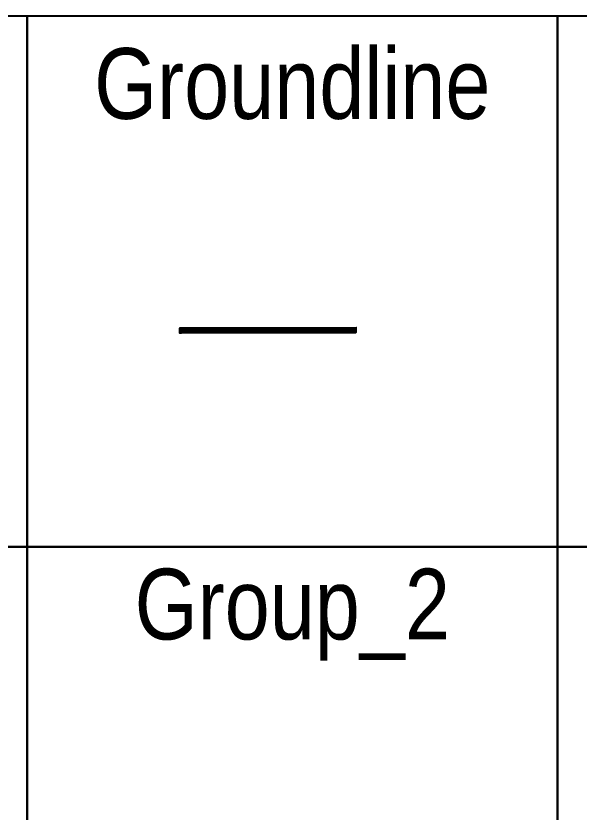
# Model space of a CAD drawing. Header units: millimetres. Extents: x -105000 to 105000, y -75000 to 15000.
# Drawn here: x 14367 to 46221, y -30000 to 15000 of the extents above; entities that cross this region are included whole.
import ezdxf

# ---------------------------------------------------------------- set-up
doc = ezdxf.new("R2010")
doc.units = ezdxf.units.MM
doc.layers.get('Defpoints').update_dxf_attribs({"color": 210})
doc.layers.add('$0$8 - Plotplan', color=8, linetype='Continuous')
doc.styles.add('Arial Narrow', font='ARIALN.TTF')

# ---------------------------------------------------------------- blocks, each defined once
blk = doc.blocks.new('*U47')
at = {"layer": '$0$8 - Plotplan'}
h = blk.add_hatch(dxfattribs=at)
h.set_pattern_fill('ANSI31', color=256, angle=270)
h.set_pattern_definition([(315, (116.6555, -547.003), (2.245064, 2.245064), [])])
h.paths.add_polyline_path([(0, 0), (10000, 0), (10000, -300), (0, -300)])
blk.add_line((0, 0), (10000, 0), dxfattribs=at)

msp = doc.modelspace()

# ---------------------------------------------------------------- linework, layer by layer
at = {"layer": 'Defpoints'}
for points in [[(-15000, 15000), (15000, 15000), (15000, -15000), (-15000, -15000)], [(15000, 15000), (45000, 15000), (45000, -15000), (15000, -15000)], [(45000, 15000), (75000, 15000), (75000, -15000), (45000, -15000)], [(-15000, -15000), (15000, -15000), (15000, -45000), (-15000, -45000)], [(15000, -15000), (45000, -15000), (45000, -45000), (15000, -45000)], [(45000, -15000), (75000, -15000), (75000, -45000), (45000, -45000)]]:
    msp.add_lwpolyline(points, close=True, dxfattribs=at)

# ---------------------------------------------------------------- block references
msp.add_blockref('*U47', (23623, -2632))

# ---------------------------------------------------------------- texts
at = {"layer": 'Defpoints', "char_height": 4000, "attachment_point": 5, "style": 'Arial Narrow'}
for s, width, heights, insert in [('Groundline', 4000, [0], (30000, 11153)), ('Group_2', 25863.63, [4647], (30000, -18847))]:
    msp.add_mtext_dynamic_manual_height_columns(s, width=width, gutter_width=10, heights=heights, dxfattribs=dict(at, insert=insert))

doc.saveas('drawing.dxf')
